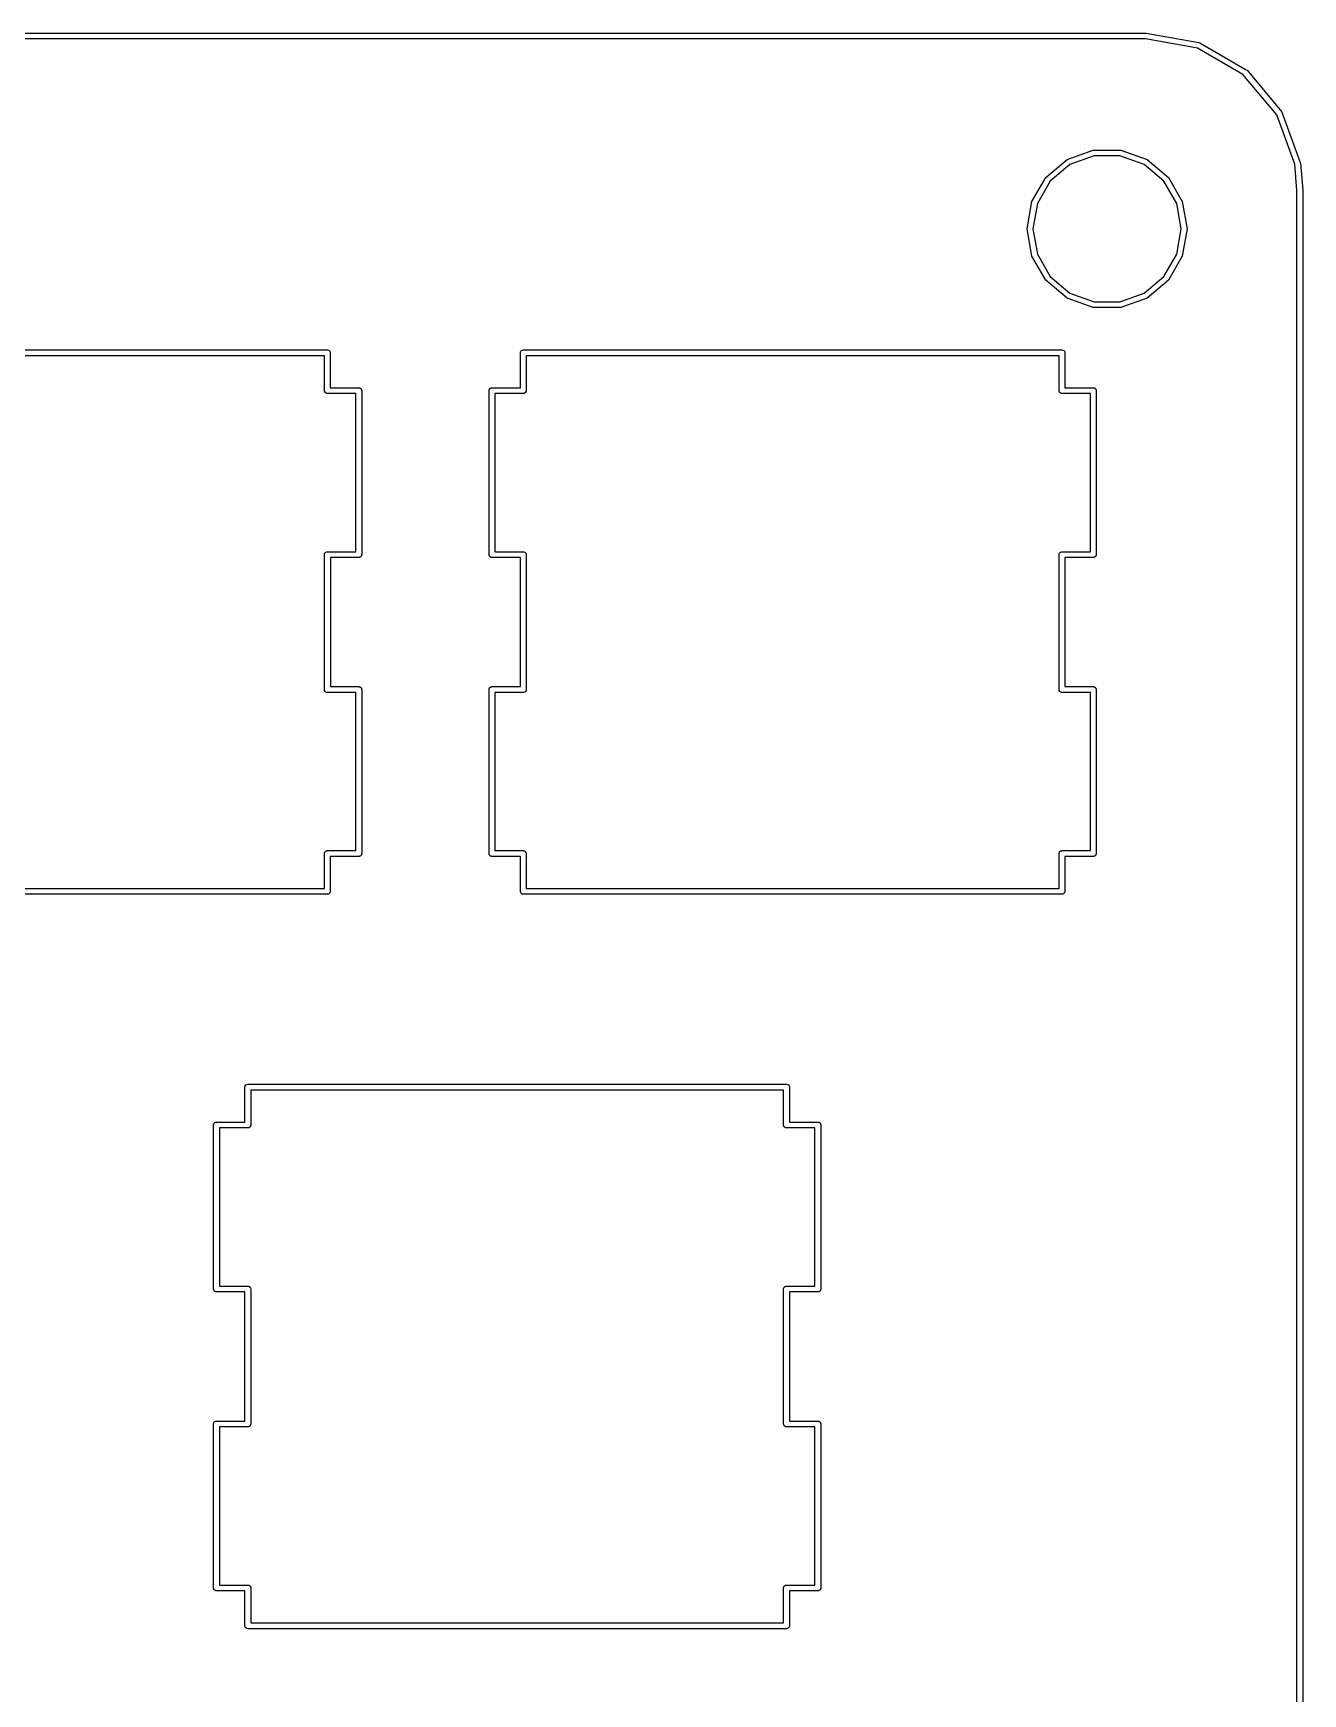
# Model space of a CAD drawing. Extents: x 12 to 286, y -147 to -61.
# Drawn here: x 253.15 to 286.07, y -104 to -60.92 of the extents above; entities that cross this region are included whole.
import ezdxf

# ---------------------------------------------------------------- set-up
doc = ezdxf.new("R2010")
doc.units = 0
doc.header["$MEASUREMENT"] = 0
doc.layers.add('BLACK', color=7, linetype='CONTINUOUS')

msp = doc.modelspace()

# ---------------------------------------------------------------- linework, layer by layer
at = {"layer": 'Black'}
for p, q in [((16, -60.925), (282, -60.925)), ((281.993, -61.075), (16.0033, -61.075)), ((283.342, -61.3128), (281.993, -61.075)), ((282, -60.925), (282.006, -60.9261)), ((282.006, -60.9261), (282.013, -60.9261)), ((282.013, -60.9261), (283.381, -61.1674)), ((284.522, -61.9942), (283.342, -61.3128)), ((283.381, -61.1674), (283.406, -61.1763)), ((283.406, -61.1763), (283.406, -61.1763)), ((283.406, -61.1763), (284.609, -61.8709)), ((285.398, -63.0381), (284.522, -61.9942)), ((284.609, -61.8709), (284.629, -61.8876)), ((284.629, -61.8876), (284.629, -61.8876)), ((284.629, -61.8876), (285.522, -62.9518)), ((285.865, -64.3218), (285.398, -63.0381)), ((285.522, -62.9518), (285.522, -62.9518)), ((285.522, -62.9518), (285.535, -62.9743)), ((285.535, -62.9743), (286.01, -64.2798)), ((279.962, -64.203), (280.64, -63.9565)), ((280.666, -64.1042), (280.037, -64.3329)), ((280.64, -63.9565), (281.36, -63.9565)), ((281.334, -64.1042), (280.666, -64.1042)), ((281.962, -64.3329), (281.334, -64.1042)), ((281.36, -63.9565), (282.037, -64.203)), ((279.41, -64.6662), (279.962, -64.203)), ((280.037, -64.3329), (279.525, -64.7626)), ((282.475, -64.7626), (281.962, -64.3329)), ((282.037, -64.203), (282.59, -64.6662)), ((285.925, -65.0033), (285.865, -64.3218)), ((286.01, -64.2798), (286.011, -64.2894)), ((286.011, -64.2894), (286.014, -64.2989)), ((286.014, -64.2989), (286.075, -64.9935)), ((279.05, -65.2903), (279.41, -64.6662)), ((279.525, -64.7626), (279.191, -65.3416)), ((282.809, -65.3416), (282.475, -64.7626)), ((282.59, -64.6662), (282.95, -65.2903)), ((285.925, -142.993), (285.925, -65.0033)), ((286.075, -64.9935), (286.074, -64.9968)), ((286.074, -64.9968), (286.075, -65)), ((286.075, -65), (286.075, -143)), ((278.925, -66), (279.05, -65.2903)), ((279.191, -65.3416), (279.075, -66)), ((282.925, -66), (282.809, -65.3416)), ((282.95, -65.2903), (283.075, -66)), ((279.05, -66.7097), (278.925, -66)), ((279.075, -66), (279.191, -66.6584)), ((282.809, -66.6584), (282.925, -66)), ((283.075, -66), (282.95, -66.7097)), ((279.41, -67.3338), (279.05, -66.7097)), ((279.191, -66.6584), (279.525, -67.2374)), ((282.475, -67.2374), (282.809, -66.6584)), ((282.95, -66.7097), (282.59, -67.3338)), ((279.962, -67.797), (279.41, -67.3338)), ((279.525, -67.2374), (280.037, -67.6671)), ((281.962, -67.6671), (282.475, -67.2374)), ((282.59, -67.3338), (282.037, -67.797)), ((280.64, -68.0435), (279.962, -67.797)), ((280.037, -67.6671), (280.666, -67.8958)), ((281.36, -68.0435), (280.64, -68.0435)), ((280.666, -67.8958), (281.334, -67.8958)), ((281.334, -67.8958), (281.962, -67.6671)), ((282.037, -67.797), (281.36, -68.0435)), ((246.809, -69.1388), (260.779, -69.1388)), ((260.704, -69.2912), (246.884, -69.2912)), ((260.704, -70.1954), (260.704, -69.2912)), ((260.779, -69.1388), (260.805, -69.1434)), ((260.805, -69.1434), (260.828, -69.1566)), ((260.828, -69.1566), (260.845, -69.1769)), ((260.845, -69.1769), (260.854, -69.2018)), ((260.854, -69.2018), (260.854, -69.2282)), ((260.854, -69.2282), (260.854, -69.2283)), ((260.854, -69.2283), (260.854, -70.1204)), ((265.784, -69.2018), (265.793, -69.1769)), ((265.784, -69.2282), (265.784, -69.2018)), ((265.784, -69.2283), (265.784, -69.2282)), ((265.784, -70.1204), (265.784, -69.2283)), ((265.793, -69.1769), (265.81, -69.1566)), ((265.81, -69.1566), (265.833, -69.1434)), ((265.833, -69.1434), (265.859, -69.1388)), ((265.859, -69.1388), (279.829, -69.1388)), ((265.934, -69.2912), (265.934, -70.1954)), ((279.754, -69.2912), (265.934, -69.2912)), ((279.754, -70.1954), (279.754, -69.2912)), ((279.829, -69.1388), (279.855, -69.1434)), ((279.855, -69.1434), (279.878, -69.1566)), ((279.878, -69.1566), (279.895, -69.1769)), ((279.895, -69.1769), (279.904, -69.2018)), ((279.904, -69.2018), (279.904, -69.2282)), ((279.904, -69.2282), (279.904, -69.2283)), ((279.904, -69.2283), (279.904, -70.1204)), ((260.705, -70.2019), (260.704, -70.1954)), ((260.705, -70.2085), (260.705, -70.2019)), ((260.707, -70.2146), (260.705, -70.2085)), ((260.854, -70.1204), (261.592, -70.1204)), ((261.592, -70.1204), (261.598, -70.1216)), ((261.598, -70.1216), (261.605, -70.1216)), ((261.605, -70.1216), (261.611, -70.1238)), ((261.611, -70.1238), (261.617, -70.125)), ((261.617, -70.125), (261.623, -70.1282)), ((261.623, -70.1282), (261.629, -70.1305)), ((261.629, -70.1305), (261.634, -70.1347)), ((261.634, -70.1347), (261.64, -70.138)), ((261.64, -70.138), (261.644, -70.143)), ((261.644, -70.143), (261.649, -70.1472)), ((261.649, -70.1472), (261.652, -70.1529)), ((261.652, -70.1529), (261.657, -70.1579)), ((261.657, -70.1579), (261.659, -70.1641)), ((261.659, -70.1641), (261.662, -70.1698)), ((261.662, -70.1698), (261.663, -70.1762)), ((261.663, -70.1762), (261.665, -70.1824)), ((261.665, -70.1824), (261.665, -70.189)), ((261.665, -70.189), (261.667, -70.1954)), ((261.667, -70.1954), (261.667, -74.4499)), ((264.971, -70.1954), (264.972, -70.189)), ((264.971, -74.4499), (264.971, -70.1954)), ((264.972, -70.1824), (264.974, -70.1762)), ((264.972, -70.189), (264.972, -70.1824)), ((264.974, -70.1762), (264.975, -70.1698)), ((264.975, -70.1698), (264.979, -70.1641)), ((264.979, -70.1641), (264.981, -70.1579)), ((264.981, -70.1579), (264.985, -70.1529)), ((264.985, -70.1529), (264.988, -70.1472)), ((264.988, -70.1472), (264.994, -70.143)), ((264.994, -70.143), (264.998, -70.138)), ((264.998, -70.138), (265.003, -70.1347)), ((265.003, -70.1347), (265.008, -70.1305)), ((265.008, -70.1305), (265.015, -70.1282)), ((265.015, -70.1282), (265.02, -70.125)), ((265.02, -70.125), (265.027, -70.1238)), ((265.027, -70.1238), (265.033, -70.1216)), ((265.033, -70.1216), (265.039, -70.1216)), ((265.039, -70.1216), (265.046, -70.1204)), ((265.046, -70.1204), (265.784, -70.1204)), ((265.933, -70.2085), (265.93, -70.2146)), ((265.934, -70.1954), (265.933, -70.2019)), ((265.933, -70.2019), (265.933, -70.2085)), ((279.755, -70.2019), (279.754, -70.1954)), ((279.755, -70.2085), (279.755, -70.2019)), ((279.757, -70.2146), (279.755, -70.2085)), ((279.904, -70.1204), (280.642, -70.1204)), ((280.642, -70.1204), (280.648, -70.1216)), ((280.648, -70.1216), (280.655, -70.1216)), ((280.655, -70.1216), (280.661, -70.1238)), ((280.661, -70.1238), (280.667, -70.125)), ((280.667, -70.125), (280.673, -70.1282)), ((280.673, -70.1282), (280.679, -70.1305)), ((280.679, -70.1305), (280.684, -70.1347)), ((280.684, -70.1347), (280.69, -70.138)), ((280.69, -70.138), (280.694, -70.143)), ((280.694, -70.143), (280.699, -70.1472)), ((280.699, -70.1472), (280.702, -70.1529)), ((280.702, -70.1529), (280.707, -70.1579)), ((280.707, -70.1579), (280.709, -70.1641)), ((280.709, -70.1641), (280.712, -70.1698)), ((280.712, -70.1698), (280.713, -70.1762)), ((280.713, -70.1762), (280.715, -70.1824)), ((280.715, -70.1824), (280.715, -70.189)), ((280.715, -70.189), (280.717, -70.1954)), ((280.717, -70.1954), (280.717, -74.4499)), ((260.708, -70.2211), (260.707, -70.2146)), ((260.712, -70.2268), (260.708, -70.2211)), ((260.714, -70.2329), (260.712, -70.2268)), ((260.718, -70.238), (260.714, -70.2329)), ((260.721, -70.2436), (260.718, -70.238)), ((260.726, -70.2479), (260.721, -70.2436)), ((260.731, -70.2529), (260.726, -70.2479)), ((260.736, -70.2562), (260.731, -70.2529)), ((260.741, -70.2604), (260.736, -70.2562)), ((260.747, -70.2626), (260.741, -70.2604)), ((260.753, -70.2659), (260.747, -70.2626)), ((260.76, -70.2671), (260.753, -70.2659)), ((260.766, -70.2693), (260.76, -70.2671)), ((260.772, -70.2693), (260.766, -70.2693)), ((260.779, -70.2704), (260.772, -70.2693)), ((261.517, -70.2704), (260.779, -70.2704)), ((261.517, -74.3749), (261.517, -70.2704)), ((265.859, -70.2704), (265.121, -70.2704)), ((265.121, -70.2704), (265.121, -74.3749)), ((265.865, -70.2693), (265.859, -70.2704)), ((265.872, -70.2693), (265.865, -70.2693)), ((265.878, -70.2671), (265.872, -70.2693)), ((265.884, -70.2659), (265.878, -70.2671)), ((265.89, -70.2626), (265.884, -70.2659)), ((265.896, -70.2604), (265.89, -70.2626)), ((265.901, -70.2562), (265.896, -70.2604)), ((265.907, -70.2529), (265.901, -70.2562)), ((265.911, -70.2479), (265.907, -70.2529)), ((265.916, -70.2436), (265.911, -70.2479)), ((265.919, -70.238), (265.916, -70.2436)), ((265.924, -70.2329), (265.919, -70.238)), ((265.926, -70.2268), (265.924, -70.2329)), ((265.929, -70.2211), (265.926, -70.2268)), ((265.93, -70.2146), (265.929, -70.2211)), ((279.758, -70.2211), (279.757, -70.2146)), ((279.762, -70.2268), (279.758, -70.2211)), ((279.764, -70.2329), (279.762, -70.2268)), ((279.768, -70.238), (279.764, -70.2329)), ((279.771, -70.2436), (279.768, -70.238)), ((279.776, -70.2479), (279.771, -70.2436)), ((279.781, -70.2529), (279.776, -70.2479)), ((279.786, -70.2562), (279.781, -70.2529)), ((279.791, -70.2604), (279.786, -70.2562)), ((279.797, -70.2626), (279.791, -70.2604)), ((279.803, -70.2659), (279.797, -70.2626)), ((279.81, -70.2671), (279.803, -70.2659)), ((279.816, -70.2693), (279.81, -70.2671)), ((279.822, -70.2693), (279.816, -70.2693)), ((279.829, -70.2704), (279.822, -70.2693)), ((280.567, -70.2704), (279.829, -70.2704)), ((280.567, -74.3749), (280.567, -70.2704)), ((260.703, -74.4499), (260.707, -74.4239)), ((260.703, -77.9501), (260.703, -74.4499)), ((260.707, -74.4239), (260.72, -74.401)), ((260.72, -74.401), (260.741, -74.3839)), ((260.741, -74.3839), (260.766, -74.3749)), ((260.766, -74.3749), (260.792, -74.3749)), ((260.792, -74.3749), (260.792, -74.3749)), ((260.792, -74.3749), (261.517, -74.3749)), ((261.623, -74.5171), (261.617, -74.5204)), ((261.629, -74.5149), (261.623, -74.5171)), ((261.634, -74.5107), (261.629, -74.5149)), ((261.64, -74.5074), (261.634, -74.5107)), ((261.644, -74.5024), (261.64, -74.5074)), ((261.649, -74.4981), (261.644, -74.5024)), ((261.652, -74.4925), (261.649, -74.4981)), ((261.657, -74.4874), (261.652, -74.4925)), ((261.659, -74.4813), (261.657, -74.4874)), ((261.662, -74.4756), (261.659, -74.4813)), ((261.663, -74.4691), (261.662, -74.4756)), ((261.665, -74.463), (261.663, -74.4691)), ((261.667, -74.4499), (261.665, -74.4564)), ((261.665, -74.4564), (261.665, -74.463)), ((264.972, -74.4564), (264.971, -74.4499)), ((264.972, -74.463), (264.972, -74.4564)), ((264.974, -74.4691), (264.972, -74.463)), ((264.975, -74.4756), (264.974, -74.4691)), ((264.979, -74.4813), (264.975, -74.4756)), ((264.981, -74.4874), (264.979, -74.4813)), ((264.985, -74.4925), (264.981, -74.4874)), ((264.988, -74.4981), (264.985, -74.4925)), ((264.994, -74.5024), (264.988, -74.4981)), ((264.998, -74.5074), (264.994, -74.5024)), ((265.003, -74.5107), (264.998, -74.5074)), ((265.008, -74.5149), (265.003, -74.5107)), ((265.015, -74.5171), (265.008, -74.5149)), ((265.02, -74.5204), (265.015, -74.5171)), ((265.121, -74.3749), (265.845, -74.3749)), ((265.845, -74.3749), (265.846, -74.3749)), ((265.846, -74.3749), (265.872, -74.3749)), ((265.872, -74.3749), (265.897, -74.3839)), ((265.897, -74.3839), (265.917, -74.401)), ((265.917, -74.401), (265.93, -74.4239)), ((265.93, -74.4239), (265.935, -74.4499)), ((265.935, -74.4499), (265.935, -77.9501)), ((279.753, -74.4499), (279.757, -74.4239)), ((279.753, -77.9501), (279.753, -74.4499)), ((279.757, -74.4239), (279.77, -74.401)), ((279.77, -74.401), (279.791, -74.3839)), ((279.791, -74.3839), (279.816, -74.3749)), ((279.816, -74.3749), (279.842, -74.3749)), ((279.842, -74.3749), (279.842, -74.3749)), ((279.842, -74.3749), (280.567, -74.3749)), ((280.673, -74.5171), (280.667, -74.5204)), ((280.679, -74.5149), (280.673, -74.5171)), ((280.684, -74.5107), (280.679, -74.5149)), ((280.69, -74.5074), (280.684, -74.5107)), ((280.694, -74.5024), (280.69, -74.5074)), ((280.699, -74.4981), (280.694, -74.5024)), ((280.702, -74.4925), (280.699, -74.4981)), ((280.707, -74.4874), (280.702, -74.4925)), ((280.709, -74.4813), (280.707, -74.4874)), ((280.712, -74.4756), (280.709, -74.4813)), ((280.713, -74.4691), (280.712, -74.4756)), ((280.715, -74.463), (280.713, -74.4691)), ((280.717, -74.4499), (280.715, -74.4564)), ((280.715, -74.4564), (280.715, -74.463)), ((261.592, -74.5249), (260.855, -74.5249)), ((260.855, -74.5249), (260.855, -77.8751)), ((261.598, -74.5238), (261.592, -74.5249)), ((261.605, -74.5238), (261.598, -74.5238)), ((261.611, -74.5216), (261.605, -74.5238)), ((261.617, -74.5204), (261.611, -74.5216)), ((265.027, -74.5216), (265.02, -74.5204)), ((265.033, -74.5238), (265.027, -74.5216)), ((265.039, -74.5238), (265.033, -74.5238)), ((265.046, -74.5249), (265.039, -74.5238)), ((265.783, -74.5249), (265.046, -74.5249)), ((265.783, -77.8751), (265.783, -74.5249)), ((280.642, -74.5249), (279.905, -74.5249)), ((279.905, -74.5249), (279.905, -77.8751)), ((280.648, -74.5238), (280.642, -74.5249)), ((280.655, -74.5238), (280.648, -74.5238)), ((280.661, -74.5216), (280.655, -74.5238)), ((280.667, -74.5204), (280.661, -74.5216)), ((260.707, -77.9761), (260.703, -77.9501)), ((260.855, -77.8751), (261.592, -77.8751)), ((261.592, -77.8751), (261.598, -77.8762)), ((261.598, -77.8762), (261.605, -77.8762)), ((261.605, -77.8762), (261.611, -77.8784)), ((261.611, -77.8784), (261.617, -77.8796)), ((261.617, -77.8796), (261.623, -77.8829)), ((261.623, -77.8829), (261.629, -77.8851)), ((261.629, -77.8851), (261.634, -77.8893)), ((261.634, -77.8893), (261.64, -77.8926)), ((261.64, -77.8926), (261.644, -77.8976)), ((261.644, -77.8976), (261.649, -77.9019)), ((261.649, -77.9019), (261.652, -77.9075)), ((261.652, -77.9075), (261.657, -77.9126)), ((261.657, -77.9126), (261.659, -77.9187)), ((261.659, -77.9187), (261.662, -77.9244)), ((261.662, -77.9244), (261.663, -77.9309)), ((261.663, -77.9309), (261.665, -77.937)), ((261.665, -77.937), (261.665, -77.9436)), ((261.665, -77.9436), (261.667, -77.9501)), ((261.667, -77.9501), (261.667, -82.2046)), ((264.971, -77.9501), (264.972, -77.9436)), ((264.971, -82.2046), (264.971, -77.9501)), ((264.972, -77.937), (264.974, -77.9309)), ((264.972, -77.9436), (264.972, -77.937)), ((264.974, -77.9309), (264.975, -77.9244)), ((264.975, -77.9244), (264.979, -77.9187)), ((264.979, -77.9187), (264.981, -77.9126)), ((264.981, -77.9126), (264.985, -77.9075)), ((264.985, -77.9075), (264.988, -77.9019)), ((264.988, -77.9019), (264.994, -77.8976)), ((264.994, -77.8976), (264.998, -77.8926)), ((264.998, -77.8926), (265.003, -77.8893)), ((265.003, -77.8893), (265.008, -77.8851)), ((265.008, -77.8851), (265.015, -77.8829)), ((265.015, -77.8829), (265.02, -77.8796)), ((265.02, -77.8796), (265.027, -77.8784)), ((265.027, -77.8784), (265.033, -77.8762)), ((265.033, -77.8762), (265.039, -77.8762)), ((265.039, -77.8762), (265.046, -77.8751)), ((265.046, -77.8751), (265.783, -77.8751)), ((265.935, -77.9501), (265.93, -77.9761)), ((279.757, -77.9761), (279.753, -77.9501)), ((279.905, -77.8751), (280.642, -77.8751)), ((280.642, -77.8751), (280.648, -77.8762)), ((280.648, -77.8762), (280.655, -77.8762)), ((280.655, -77.8762), (280.661, -77.8784)), ((280.661, -77.8784), (280.667, -77.8796)), ((280.667, -77.8796), (280.673, -77.8829)), ((280.673, -77.8829), (280.679, -77.8851)), ((280.679, -77.8851), (280.684, -77.8893)), ((280.684, -77.8893), (280.69, -77.8926)), ((280.69, -77.8926), (280.694, -77.8976)), ((280.694, -77.8976), (280.699, -77.9019)), ((280.699, -77.9019), (280.702, -77.9075)), ((280.702, -77.9075), (280.707, -77.9126)), ((280.707, -77.9126), (280.709, -77.9187)), ((280.709, -77.9187), (280.712, -77.9244)), ((280.712, -77.9244), (280.713, -77.9309)), ((280.713, -77.9309), (280.715, -77.937)), ((280.715, -77.937), (280.715, -77.9436)), ((280.715, -77.9436), (280.717, -77.9501)), ((280.717, -77.9501), (280.717, -82.2046)), ((260.72, -77.999), (260.707, -77.9761)), ((260.741, -78.0161), (260.72, -77.999)), ((260.766, -78.0251), (260.741, -78.0161)), ((260.792, -78.0251), (260.766, -78.0251)), ((261.517, -78.0251), (260.792, -78.0251)), ((260.792, -78.0251), (260.792, -78.0251)), ((261.517, -82.1296), (261.517, -78.0251)), ((265.845, -78.0251), (265.121, -78.0251)), ((265.121, -78.0251), (265.121, -82.1296)), ((265.846, -78.0251), (265.845, -78.0251)), ((265.872, -78.0251), (265.846, -78.0251)), ((265.897, -78.0161), (265.872, -78.0251)), ((265.917, -77.999), (265.897, -78.0161)), ((265.93, -77.9761), (265.917, -77.999)), ((279.77, -77.999), (279.757, -77.9761)), ((279.791, -78.0161), (279.77, -77.999)), ((279.816, -78.0251), (279.791, -78.0161)), ((279.842, -78.0251), (279.816, -78.0251)), ((280.567, -78.0251), (279.842, -78.0251)), ((279.842, -78.0251), (279.842, -78.0251)), ((280.567, -82.1296), (280.567, -78.0251)), ((260.704, -82.2046), (260.705, -82.1981)), ((260.704, -83.1088), (260.704, -82.2046)), ((260.705, -82.1915), (260.707, -82.1854)), ((260.705, -82.1981), (260.705, -82.1915)), ((260.707, -82.1854), (260.708, -82.1789)), ((260.708, -82.1789), (260.712, -82.1732)), ((260.712, -82.1732), (260.714, -82.1671)), ((260.714, -82.1671), (260.718, -82.162)), ((260.718, -82.162), (260.721, -82.1564)), ((260.721, -82.1564), (260.726, -82.1521)), ((260.726, -82.1521), (260.731, -82.1471)), ((260.731, -82.1471), (260.736, -82.1438)), ((260.736, -82.1438), (260.741, -82.1396)), ((260.741, -82.1396), (260.747, -82.1374)), ((260.747, -82.1374), (260.753, -82.1341)), ((260.753, -82.1341), (260.76, -82.1329)), ((260.76, -82.1329), (260.766, -82.1307)), ((260.766, -82.1307), (260.772, -82.1307)), ((260.772, -82.1307), (260.779, -82.1296)), ((260.779, -82.1296), (261.517, -82.1296)), ((261.623, -82.2718), (261.617, -82.275)), ((261.629, -82.2695), (261.623, -82.2718)), ((261.634, -82.2653), (261.629, -82.2695)), ((261.64, -82.262), (261.634, -82.2653)), ((261.644, -82.257), (261.64, -82.262)), ((261.649, -82.2528), (261.644, -82.257)), ((261.652, -82.2471), (261.649, -82.2528)), ((261.657, -82.2421), (261.652, -82.2471)), ((261.659, -82.2359), (261.657, -82.2421)), ((261.662, -82.2302), (261.659, -82.2359)), ((261.663, -82.2238), (261.662, -82.2302)), ((261.665, -82.2176), (261.663, -82.2238)), ((261.667, -82.2046), (261.665, -82.211)), ((261.665, -82.211), (261.665, -82.2176)), ((264.972, -82.211), (264.971, -82.2046)), ((264.972, -82.2176), (264.972, -82.211)), ((264.974, -82.2238), (264.972, -82.2176)), ((264.975, -82.2302), (264.974, -82.2238)), ((264.979, -82.2359), (264.975, -82.2302)), ((264.981, -82.2421), (264.979, -82.2359)), ((264.985, -82.2471), (264.981, -82.2421)), ((264.988, -82.2528), (264.985, -82.2471)), ((264.994, -82.257), (264.988, -82.2528)), ((264.998, -82.262), (264.994, -82.257)), ((265.003, -82.2653), (264.998, -82.262)), ((265.008, -82.2695), (265.003, -82.2653)), ((265.015, -82.2718), (265.008, -82.2695)), ((265.02, -82.275), (265.015, -82.2718)), ((265.121, -82.1296), (265.859, -82.1296)), ((265.859, -82.1296), (265.865, -82.1307)), ((265.865, -82.1307), (265.872, -82.1307)), ((265.872, -82.1307), (265.878, -82.1329)), ((265.878, -82.1329), (265.884, -82.1341)), ((265.884, -82.1341), (265.89, -82.1374)), ((265.89, -82.1374), (265.896, -82.1396)), ((265.896, -82.1396), (265.901, -82.1438)), ((265.901, -82.1438), (265.907, -82.1471)), ((265.907, -82.1471), (265.911, -82.1521)), ((265.911, -82.1521), (265.916, -82.1564)), ((265.916, -82.1564), (265.919, -82.162)), ((265.919, -82.162), (265.924, -82.1671)), ((265.924, -82.1671), (265.926, -82.1732)), ((265.926, -82.1732), (265.929, -82.1789)), ((265.929, -82.1789), (265.93, -82.1854)), ((265.93, -82.1854), (265.933, -82.1915)), ((265.933, -82.1915), (265.933, -82.1981)), ((265.933, -82.1981), (265.934, -82.2046)), ((265.934, -82.2046), (265.934, -83.1088)), ((279.754, -82.2046), (279.755, -82.1981)), ((279.754, -83.1088), (279.754, -82.2046)), ((279.755, -82.1915), (279.757, -82.1854)), ((279.755, -82.1981), (279.755, -82.1915)), ((279.757, -82.1854), (279.758, -82.1789)), ((279.758, -82.1789), (279.762, -82.1732)), ((279.762, -82.1732), (279.764, -82.1671)), ((279.764, -82.1671), (279.768, -82.162)), ((279.768, -82.162), (279.771, -82.1564)), ((279.771, -82.1564), (279.776, -82.1521)), ((279.776, -82.1521), (279.781, -82.1471)), ((279.781, -82.1471), (279.786, -82.1438)), ((279.786, -82.1438), (279.791, -82.1396)), ((279.791, -82.1396), (279.797, -82.1374)), ((279.797, -82.1374), (279.803, -82.1341)), ((279.803, -82.1341), (279.81, -82.1329)), ((279.81, -82.1329), (279.816, -82.1307)), ((279.816, -82.1307), (279.822, -82.1307)), ((279.822, -82.1307), (279.829, -82.1296)), ((279.829, -82.1296), (280.567, -82.1296)), ((280.673, -82.2718), (280.667, -82.275)), ((280.679, -82.2695), (280.673, -82.2718)), ((280.684, -82.2653), (280.679, -82.2695)), ((280.69, -82.262), (280.684, -82.2653)), ((280.694, -82.257), (280.69, -82.262)), ((280.699, -82.2528), (280.694, -82.257)), ((280.702, -82.2471), (280.699, -82.2528)), ((280.707, -82.2421), (280.702, -82.2471)), ((280.709, -82.2359), (280.707, -82.2421)), ((280.712, -82.2302), (280.709, -82.2359)), ((280.713, -82.2238), (280.712, -82.2302)), ((280.715, -82.2176), (280.713, -82.2238)), ((280.717, -82.2046), (280.715, -82.211)), ((280.715, -82.211), (280.715, -82.2176)), ((261.592, -82.2796), (260.854, -82.2796)), ((260.854, -82.2796), (260.854, -83.1717)), ((261.598, -82.2784), (261.592, -82.2796)), ((261.605, -82.2784), (261.598, -82.2784)), ((261.611, -82.2762), (261.605, -82.2784)), ((261.617, -82.275), (261.611, -82.2762)), ((265.027, -82.2762), (265.02, -82.275)), ((265.033, -82.2784), (265.027, -82.2762)), ((265.039, -82.2784), (265.033, -82.2784)), ((265.046, -82.2796), (265.039, -82.2784)), ((265.784, -82.2796), (265.046, -82.2796)), ((265.784, -83.1717), (265.784, -82.2796)), ((280.642, -82.2796), (279.904, -82.2796)), ((279.904, -82.2796), (279.904, -83.1717)), ((280.648, -82.2784), (280.642, -82.2796)), ((280.655, -82.2784), (280.648, -82.2784)), ((280.661, -82.2762), (280.655, -82.2784)), ((280.667, -82.275), (280.661, -82.2762)), ((246.884, -83.1088), (260.704, -83.1088)), ((265.934, -83.1088), (279.754, -83.1088)), ((260.779, -83.2612), (246.809, -83.2612)), ((260.805, -83.2566), (260.779, -83.2612)), ((260.828, -83.2434), (260.805, -83.2566)), ((260.845, -83.2231), (260.828, -83.2434)), ((260.854, -83.1982), (260.845, -83.2231)), ((260.854, -83.1717), (260.854, -83.1718)), ((260.854, -83.1718), (260.854, -83.1982)), ((265.784, -83.1718), (265.784, -83.1717)), ((265.784, -83.1982), (265.784, -83.1718)), ((265.793, -83.2231), (265.784, -83.1982)), ((265.81, -83.2434), (265.793, -83.2231)), ((265.833, -83.2566), (265.81, -83.2434)), ((265.859, -83.2612), (265.833, -83.2566)), ((279.829, -83.2612), (265.859, -83.2612)), ((279.855, -83.2566), (279.829, -83.2612)), ((279.878, -83.2434), (279.855, -83.2566)), ((279.895, -83.2231), (279.878, -83.2434)), ((279.904, -83.1982), (279.895, -83.2231)), ((279.904, -83.1717), (279.904, -83.1718)), ((279.904, -83.1718), (279.904, -83.1982)), ((258.64, -88.2518), (258.649, -88.2269)), ((258.64, -88.2782), (258.64, -88.2518)), ((258.64, -88.2783), (258.64, -88.2782)), ((258.64, -89.1704), (258.64, -88.2783)), ((258.649, -88.2269), (258.666, -88.2066)), ((258.666, -88.2066), (258.689, -88.1934)), ((258.689, -88.1934), (258.715, -88.1888)), ((258.715, -88.1888), (272.685, -88.1888)), ((272.685, -88.1888), (272.711, -88.1934)), ((272.711, -88.1934), (272.734, -88.2066)), ((272.734, -88.2066), (272.751, -88.2269)), ((272.751, -88.2269), (272.76, -88.2518)), ((272.76, -88.2518), (272.76, -88.2782)), ((272.76, -88.2782), (272.76, -88.2783)), ((272.76, -88.2783), (272.76, -89.1704)), ((258.79, -88.3412), (258.79, -89.2454)), ((272.61, -88.3412), (258.79, -88.3412)), ((272.61, -89.2454), (272.61, -88.3412)), ((257.827, -89.2454), (257.828, -89.239)), ((257.827, -93.4999), (257.827, -89.2454)), ((257.828, -89.2324), (257.831, -89.2262)), ((257.828, -89.239), (257.828, -89.2324)), ((257.831, -89.2262), (257.832, -89.2198)), ((257.832, -89.2198), (257.835, -89.2141)), ((257.835, -89.2141), (257.837, -89.2079)), ((257.837, -89.2079), (257.841, -89.2029)), ((257.841, -89.2029), (257.845, -89.1972)), ((257.845, -89.1972), (257.85, -89.193)), ((257.85, -89.193), (257.854, -89.188)), ((257.854, -89.188), (257.86, -89.1847)), ((257.86, -89.1847), (257.865, -89.1805)), ((257.865, -89.1805), (257.871, -89.1782)), ((257.871, -89.1782), (257.877, -89.175)), ((257.877, -89.175), (257.883, -89.1738)), ((257.883, -89.1738), (257.889, -89.1716)), ((257.889, -89.1716), (257.896, -89.1716)), ((257.896, -89.1716), (257.902, -89.1704)), ((257.902, -89.1704), (258.64, -89.1704)), ((258.715, -89.3204), (257.977, -89.3204)), ((257.977, -89.3204), (257.977, -93.4249)), ((258.721, -89.3193), (258.715, -89.3204)), ((258.728, -89.3193), (258.721, -89.3193)), ((258.734, -89.3171), (258.728, -89.3193)), ((258.741, -89.3159), (258.734, -89.3171)), ((258.746, -89.3126), (258.741, -89.3159)), ((258.752, -89.3104), (258.746, -89.3126)), ((258.758, -89.3062), (258.752, -89.3104)), ((258.763, -89.3029), (258.758, -89.3062)), ((258.767, -89.2979), (258.763, -89.3029)), ((258.772, -89.2936), (258.767, -89.2979)), ((258.776, -89.288), (258.772, -89.2936)), ((258.78, -89.2829), (258.776, -89.288)), ((258.782, -89.2768), (258.78, -89.2829)), ((258.785, -89.2711), (258.782, -89.2768)), ((258.787, -89.2646), (258.785, -89.2711)), ((258.789, -89.2585), (258.787, -89.2646)), ((258.79, -89.2454), (258.789, -89.2519)), ((258.789, -89.2519), (258.789, -89.2585)), ((272.611, -89.2519), (272.61, -89.2454)), ((272.611, -89.2585), (272.611, -89.2519)), ((272.613, -89.2646), (272.611, -89.2585)), ((272.615, -89.2711), (272.613, -89.2646)), ((272.618, -89.2768), (272.615, -89.2711)), ((272.62, -89.2829), (272.618, -89.2768)), ((272.624, -89.288), (272.62, -89.2829)), ((272.628, -89.2936), (272.624, -89.288)), ((272.633, -89.2979), (272.628, -89.2936)), ((272.637, -89.3029), (272.633, -89.2979)), ((272.642, -89.3062), (272.637, -89.3029)), ((272.647, -89.3104), (272.642, -89.3062)), ((272.654, -89.3126), (272.647, -89.3104)), ((272.659, -89.3159), (272.654, -89.3126)), ((272.666, -89.3171), (272.659, -89.3159)), ((272.672, -89.3193), (272.666, -89.3171)), ((272.679, -89.3193), (272.672, -89.3193)), ((272.685, -89.3204), (272.679, -89.3193)), ((273.423, -89.3204), (272.685, -89.3204)), ((272.76, -89.1704), (273.498, -89.1704)), ((273.423, -93.4249), (273.423, -89.3204)), ((273.498, -89.1704), (273.504, -89.1716)), ((273.504, -89.1716), (273.511, -89.1716)), ((273.511, -89.1716), (273.517, -89.1738)), ((273.517, -89.1738), (273.523, -89.175)), ((273.523, -89.175), (273.529, -89.1782)), ((273.529, -89.1782), (273.535, -89.1805)), ((273.535, -89.1805), (273.54, -89.1847)), ((273.54, -89.1847), (273.546, -89.188)), ((273.546, -89.188), (273.55, -89.193)), ((273.55, -89.193), (273.555, -89.1972)), ((273.555, -89.1972), (273.559, -89.2029)), ((273.559, -89.2029), (273.563, -89.2079)), ((273.563, -89.2079), (273.565, -89.2141)), ((273.565, -89.2141), (273.568, -89.2198)), ((273.568, -89.2198), (273.569, -89.2262)), ((273.569, -89.2262), (273.572, -89.2324)), ((273.572, -89.2324), (273.572, -89.239)), ((273.572, -89.239), (273.573, -89.2454)), ((273.573, -89.2454), (273.573, -93.4999)), ((257.977, -93.4249), (258.702, -93.4249)), ((258.702, -93.4249), (258.702, -93.4249)), ((258.702, -93.4249), (258.728, -93.4249)), ((258.728, -93.4249), (258.753, -93.4339)), ((258.753, -93.4339), (258.773, -93.451)), ((258.773, -93.451), (258.787, -93.4739)), ((272.613, -93.4739), (272.627, -93.451)), ((272.627, -93.451), (272.647, -93.4339)), ((272.647, -93.4339), (272.672, -93.4249)), ((272.672, -93.4249), (272.698, -93.4249)), ((272.698, -93.4249), (272.698, -93.4249)), ((272.698, -93.4249), (273.423, -93.4249)), ((257.828, -93.5064), (257.827, -93.4999)), ((257.828, -93.513), (257.828, -93.5064)), ((257.831, -93.5191), (257.828, -93.513)), ((257.832, -93.5256), (257.831, -93.5191)), ((257.835, -93.5313), (257.832, -93.5256)), ((257.837, -93.5374), (257.835, -93.5313)), ((257.841, -93.5425), (257.837, -93.5374)), ((257.845, -93.5481), (257.841, -93.5425)), ((257.85, -93.5524), (257.845, -93.5481)), ((257.854, -93.5574), (257.85, -93.5524)), ((257.86, -93.5607), (257.854, -93.5574)), ((257.865, -93.5649), (257.86, -93.5607)), ((257.871, -93.5671), (257.865, -93.5649)), ((257.877, -93.5704), (257.871, -93.5671)), ((257.883, -93.5716), (257.877, -93.5704)), ((257.889, -93.5738), (257.883, -93.5716)), ((257.896, -93.5738), (257.889, -93.5738)), ((257.902, -93.5749), (257.896, -93.5738)), ((258.639, -93.5749), (257.902, -93.5749)), ((258.639, -96.9251), (258.639, -93.5749)), ((258.787, -93.4739), (258.791, -93.4999)), ((258.791, -93.4999), (258.791, -97.0001)), ((272.609, -93.4999), (272.613, -93.4739)), ((272.609, -97.0001), (272.609, -93.4999)), ((273.498, -93.5749), (272.761, -93.5749)), ((272.761, -93.5749), (272.761, -96.9251)), ((273.504, -93.5738), (273.498, -93.5749)), ((273.511, -93.5738), (273.504, -93.5738)), ((273.517, -93.5716), (273.511, -93.5738)), ((273.523, -93.5704), (273.517, -93.5716)), ((273.529, -93.5671), (273.523, -93.5704)), ((273.535, -93.5649), (273.529, -93.5671)), ((273.54, -93.5607), (273.535, -93.5649)), ((273.546, -93.5574), (273.54, -93.5607)), ((273.55, -93.5524), (273.546, -93.5574)), ((273.555, -93.5481), (273.55, -93.5524)), ((273.559, -93.5425), (273.555, -93.5481)), ((273.563, -93.5374), (273.559, -93.5425)), ((273.565, -93.5313), (273.563, -93.5374)), ((273.568, -93.5256), (273.565, -93.5313)), ((273.569, -93.5191), (273.568, -93.5256)), ((273.572, -93.513), (273.569, -93.5191)), ((273.573, -93.4999), (273.572, -93.5064)), ((273.572, -93.5064), (273.572, -93.513)), ((257.827, -97.0001), (257.828, -96.9936)), ((257.827, -101.255), (257.827, -97.0001)), ((257.828, -96.987), (257.831, -96.9809)), ((257.828, -96.9936), (257.828, -96.987)), ((257.831, -96.9809), (257.832, -96.9744)), ((257.832, -96.9744), (257.835, -96.9687)), ((257.835, -96.9687), (257.837, -96.9626)), ((257.837, -96.9626), (257.841, -96.9575)), ((257.841, -96.9575), (257.845, -96.9519)), ((257.845, -96.9519), (257.85, -96.9476)), ((257.85, -96.9476), (257.854, -96.9426)), ((257.854, -96.9426), (257.86, -96.9393)), ((257.86, -96.9393), (257.865, -96.9351)), ((257.865, -96.9351), (257.871, -96.9329)), ((257.871, -96.9329), (257.877, -96.9296)), ((257.877, -96.9296), (257.883, -96.9284)), ((257.883, -96.9284), (257.889, -96.9262)), ((257.889, -96.9262), (257.896, -96.9262)), ((257.896, -96.9262), (257.902, -96.9251)), ((257.902, -96.9251), (258.639, -96.9251)), ((258.702, -97.0751), (257.977, -97.0751)), ((257.977, -97.0751), (257.977, -101.18)), ((258.728, -97.0751), (258.702, -97.0751)), ((258.702, -97.0751), (258.702, -97.0751)), ((258.753, -97.0661), (258.728, -97.0751)), ((258.773, -97.049), (258.753, -97.0661)), ((258.787, -97.0261), (258.773, -97.049)), ((258.791, -97.0001), (258.787, -97.0261)), ((272.613, -97.0261), (272.609, -97.0001)), ((272.627, -97.049), (272.613, -97.0261)), ((272.647, -97.0661), (272.627, -97.049)), ((272.672, -97.0751), (272.647, -97.0661)), ((272.698, -97.0751), (272.672, -97.0751)), ((273.423, -97.0751), (272.698, -97.0751)), ((272.698, -97.0751), (272.698, -97.0751)), ((272.761, -96.9251), (273.498, -96.9251)), ((273.423, -101.18), (273.423, -97.0751)), ((273.498, -96.9251), (273.504, -96.9262)), ((273.504, -96.9262), (273.511, -96.9262)), ((273.511, -96.9262), (273.517, -96.9284)), ((273.517, -96.9284), (273.523, -96.9296)), ((273.523, -96.9296), (273.529, -96.9329)), ((273.529, -96.9329), (273.535, -96.9351)), ((273.535, -96.9351), (273.54, -96.9393)), ((273.54, -96.9393), (273.546, -96.9426)), ((273.546, -96.9426), (273.55, -96.9476)), ((273.55, -96.9476), (273.555, -96.9519)), ((273.555, -96.9519), (273.559, -96.9575)), ((273.559, -96.9575), (273.563, -96.9626)), ((273.563, -96.9626), (273.565, -96.9687)), ((273.565, -96.9687), (273.568, -96.9744)), ((273.568, -96.9744), (273.569, -96.9809)), ((273.569, -96.9809), (273.572, -96.987)), ((273.572, -96.987), (273.572, -96.9936)), ((273.572, -96.9936), (273.573, -97.0001)), ((273.573, -97.0001), (273.573, -101.255)), ((257.977, -101.18), (258.715, -101.18)), ((258.715, -101.18), (258.721, -101.181)), ((258.721, -101.181), (258.728, -101.181)), ((258.728, -101.181), (258.734, -101.183)), ((258.734, -101.183), (258.741, -101.184)), ((258.741, -101.184), (258.746, -101.187)), ((258.746, -101.187), (258.752, -101.19)), ((258.752, -101.19), (258.758, -101.194)), ((258.758, -101.194), (258.763, -101.197)), ((258.763, -101.197), (258.767, -101.202)), ((258.767, -101.202), (258.772, -101.206)), ((258.772, -101.206), (258.776, -101.212)), ((258.776, -101.212), (258.78, -101.217)), ((258.78, -101.217), (258.782, -101.223)), ((258.782, -101.223), (258.785, -101.229)), ((272.615, -101.229), (272.618, -101.223)), ((272.618, -101.223), (272.62, -101.217)), ((272.62, -101.217), (272.624, -101.212)), ((272.624, -101.212), (272.628, -101.206)), ((272.628, -101.206), (272.633, -101.202)), ((272.633, -101.202), (272.637, -101.197)), ((272.637, -101.197), (272.642, -101.194)), ((272.642, -101.194), (272.647, -101.19)), ((272.647, -101.19), (272.654, -101.187)), ((272.654, -101.187), (272.659, -101.184)), ((272.659, -101.184), (272.666, -101.183)), ((272.666, -101.183), (272.672, -101.181)), ((272.672, -101.181), (272.679, -101.181)), ((272.679, -101.181), (272.685, -101.18)), ((272.685, -101.18), (273.423, -101.18)), ((257.828, -101.261), (257.827, -101.255)), ((257.828, -101.268), (257.828, -101.261)), ((257.831, -101.274), (257.828, -101.268)), ((257.832, -101.28), (257.831, -101.274)), ((257.835, -101.286), (257.832, -101.28)), ((257.837, -101.292), (257.835, -101.286)), ((257.841, -101.297), (257.837, -101.292)), ((257.845, -101.303), (257.841, -101.297)), ((257.85, -101.307), (257.845, -101.303)), ((257.854, -101.312), (257.85, -101.307)), ((257.86, -101.315), (257.854, -101.312)), ((257.865, -101.32), (257.86, -101.315)), ((257.871, -101.322), (257.865, -101.32)), ((257.877, -101.325), (257.871, -101.322)), ((257.883, -101.326), (257.877, -101.325)), ((257.889, -101.328), (257.883, -101.326)), ((257.896, -101.328), (257.889, -101.328)), ((257.902, -101.33), (257.896, -101.328)), ((258.64, -101.33), (257.902, -101.33)), ((258.64, -102.222), (258.64, -101.33)), ((258.785, -101.229), (258.787, -101.235)), ((258.787, -101.235), (258.789, -101.242)), ((258.789, -101.242), (258.789, -101.248)), ((258.789, -101.248), (258.79, -101.255)), ((258.79, -101.255), (258.79, -102.159)), ((272.61, -101.255), (272.611, -101.248)), ((272.61, -102.159), (272.61, -101.255)), ((272.611, -101.242), (272.613, -101.235)), ((272.611, -101.248), (272.611, -101.242)), ((272.613, -101.235), (272.615, -101.229)), ((273.498, -101.33), (272.76, -101.33)), ((272.76, -101.33), (272.76, -102.222)), ((273.504, -101.328), (273.498, -101.33)), ((273.511, -101.328), (273.504, -101.328)), ((273.517, -101.326), (273.511, -101.328)), ((273.523, -101.325), (273.517, -101.326)), ((273.529, -101.322), (273.523, -101.325)), ((273.535, -101.32), (273.529, -101.322)), ((273.54, -101.315), (273.535, -101.32)), ((273.546, -101.312), (273.54, -101.315)), ((273.55, -101.307), (273.546, -101.312)), ((273.555, -101.303), (273.55, -101.307)), ((273.559, -101.297), (273.555, -101.303)), ((273.563, -101.292), (273.559, -101.297)), ((273.565, -101.286), (273.563, -101.292)), ((273.568, -101.28), (273.565, -101.286)), ((273.569, -101.274), (273.568, -101.28)), ((273.572, -101.268), (273.569, -101.274)), ((273.573, -101.255), (273.572, -101.261)), ((273.572, -101.261), (273.572, -101.268)), ((258.64, -102.248), (258.64, -102.222)), ((258.64, -102.222), (258.64, -102.222)), ((258.649, -102.273), (258.64, -102.248)), ((258.666, -102.293), (258.649, -102.273)), ((258.689, -102.307), (258.666, -102.293)), ((258.715, -102.311), (258.689, -102.307)), ((272.685, -102.311), (258.715, -102.311)), ((258.79, -102.159), (272.61, -102.159)), ((272.711, -102.307), (272.685, -102.311)), ((272.734, -102.293), (272.711, -102.307)), ((272.751, -102.273), (272.734, -102.293)), ((272.76, -102.248), (272.751, -102.273)), ((272.76, -102.222), (272.76, -102.222)), ((272.76, -102.222), (272.76, -102.248))]:
    msp.add_line(p, q, dxfattribs=at)

doc.saveas('drawing.dxf')
